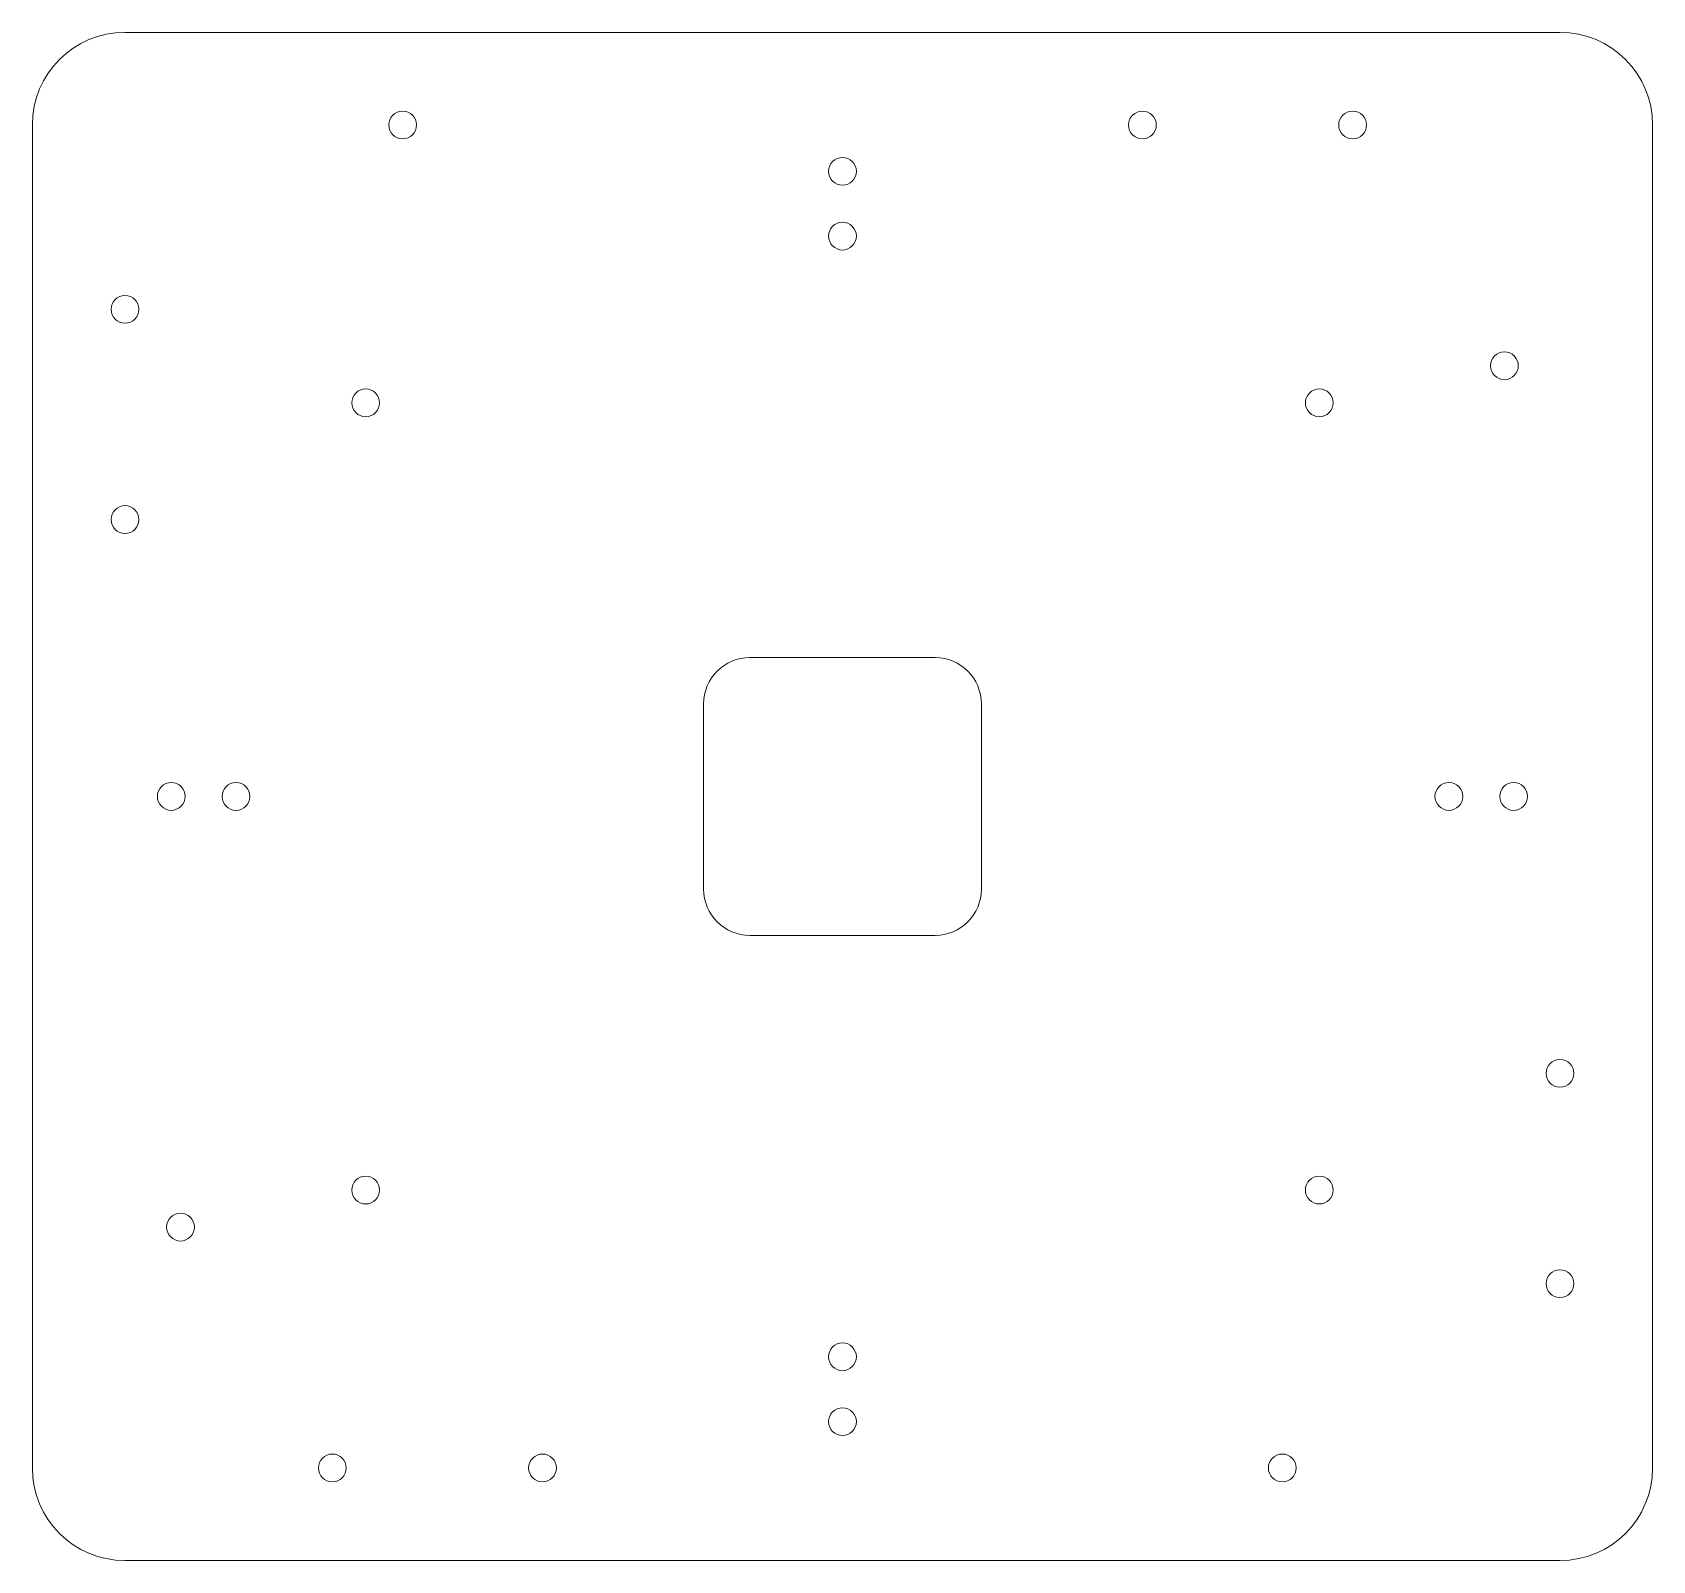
# Model space of a CAD drawing. Header units: millimetres. Extents: x -139 to 36, y -138 to 27.
import ezdxf

# ---------------------------------------------------------------- set-up
doc = ezdxf.new("R2010")
doc.units = ezdxf.units.MM

msp = doc.modelspace()

# ---------------------------------------------------------------- linework, layer by layer
at = {"color": 7, "linetype": 'Continuous', "lineweight": 15}
for p, q in [((25.61, 27.34), (-129.39, 27.34)), ((-139.39, 17.34), (-139.39, -127.66)), ((35.61, -127.66), (35.61, 17.34)), ((-41.89, -40.16), (-61.89, -40.16)), ((-66.89, -45.16), (-66.89, -65.16)), ((-36.89, -65.16), (-36.89, -45.16)), ((-61.89, -70.16), (-41.89, -70.16)), ((-129.39, -137.66), (25.61, -137.66))]:
    msp.add_line(p, q, dxfattribs=at)
for centre in [(-99.39, 17.34), (-19.49, 17.34), (3.21, 17.34), (-51.89, 12.34), (-51.89, 5.34), (-129.39, -2.56), (19.61, -8.66), (-103.39, -12.66), (-0.39, -12.66), (-129.39, -25.26), (-124.39, -55.16), (-117.39, -55.16), (13.61, -55.16), (20.61, -55.16), (25.61, -85.06), (-103.39, -97.66), (-0.39, -97.66), (-123.39, -101.66), (25.61, -107.76), (-51.89, -115.66), (-51.89, -122.66), (-106.99, -127.66), (-84.29, -127.66), (-4.39, -127.66)]:
    msp.add_circle(centre, 1.5, dxfattribs=at)
for centre, radius, start, end in [((-129.39, 17.34), 10, 90, 180), ((25.61, 17.34), 10, 0, 90), ((-61.89, -45.16), 5, 90, 180), ((-41.89, -45.16), 5, 0, 90), ((-61.89, -65.16), 5, 180, 270), ((-41.89, -65.16), 5, 270, 0), ((-129.39, -127.66), 10, 180, 270), ((25.61, -127.66), 10, 270, 0)]:
    msp.add_arc(centre, radius, start, end, dxfattribs=at)

doc.saveas('drawing.dxf')
